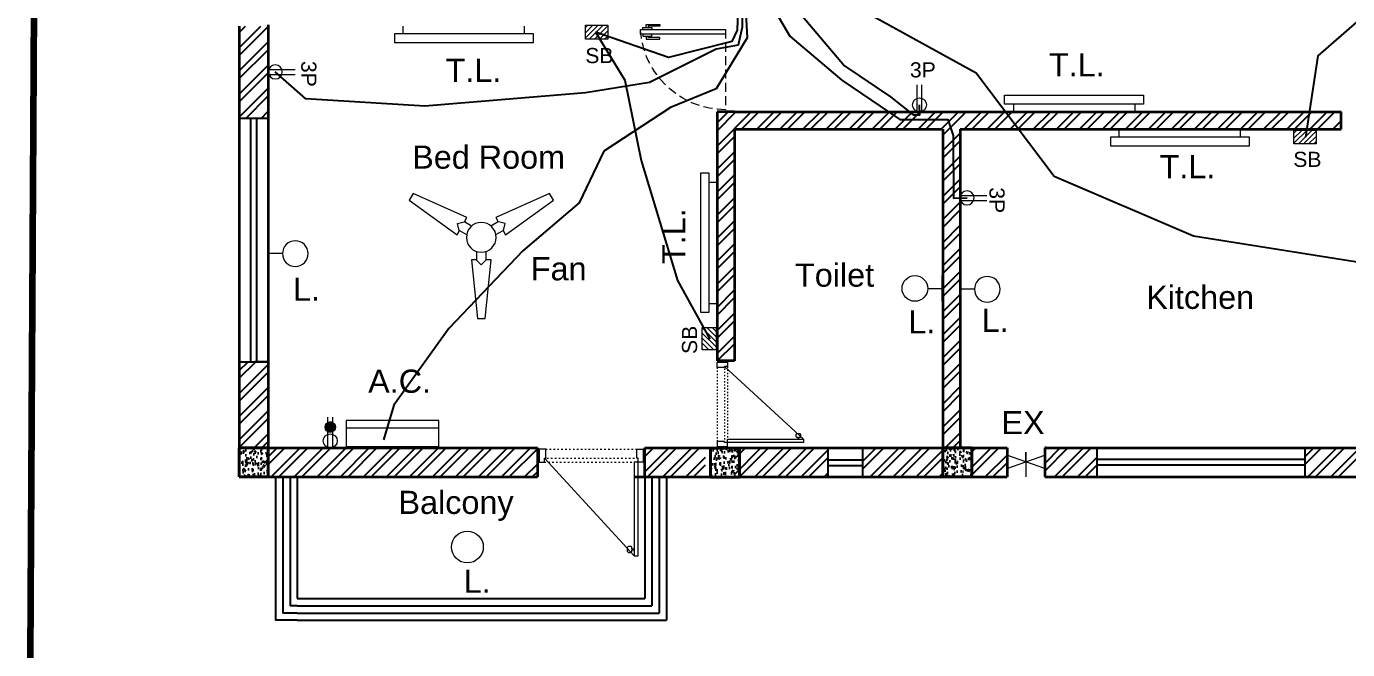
# Model space of a CAD drawing. Header units: inches. Extents: x 4161 to 8381, y 472 to 1500.
# Drawn here: x 6787.7 to 7244, y 886.5 to 1101.6 of the extents above; entities that cross this region are included whole.
import ezdxf

# ---------------------------------------------------------------- set-up
doc = ezdxf.new("R2010")
doc.units = ezdxf.units.IN
doc.header["$MEASUREMENT"] = 0
doc.linetypes.add('ACAD_ISO03W100', pattern=[30, 12, -18])
doc.linetypes.add('HIDDEN', pattern=[0.375, 0.25, -0.125])
doc.layers.get('0').update_dxf_attribs({"lineweight": 35})
for name, color, linetype, lineweight in [('0.Columns', 1, 'Continuous', 35), ('1.Wall', 7, 'Continuous', 35), ('Box', 7, 'Continuous', 15), ('Doors & Furni', 20, 'Continuous', 5), ('E_Elements', 7, 'Continuous', 15), ('E_FITTINGS', 7, 'Continuous', 15), ('Hatch', 7, 'Continuous', 15)]:
    doc.layers.add(name, color=color, linetype=linetype, lineweight=lineweight)
for name, color, linetype in [('3.Windows', 130, 'Continuous'), ('4.Hatch', 14, 'Continuous'), ('5.Texts', 50, 'Continuous'), ('8.Balcony', 90, 'Continuous'), ('9.Vent', 130, 'Continuous'), ('Electrical Components', 170, 'Continuous'), ('rod', 252, 'Continuous'), ('Wires', 90, 'Continuous'), ('wood', 20, 'Continuous')]:
    doc.layers.add(name, color=color, linetype=linetype)
doc.styles.get("Standard").update_dxf_attribs({"font": 'arial.ttf'})

# ---------------------------------------------------------------- blocks, each defined once
blk = doc.blocks.new('window6')
at = {"layer": '3.Windows', "color": 141, "true_color": 0xadddf7}
for p, q in [((4180.67, 1736.78), (4108.67, 1736.78)), ((4180.67, 1734.78), (4108.67, 1734.78))]:
    blk.add_line(p, q, dxfattribs=at)
at = {"layer": '3.Windows'}
blk.add_lwpolyline([(4180.67, 1740.78), (4108.67, 1740.78), (4108.67, 1730.78), (4180.67, 1730.78)], close=True, dxfattribs=at)
blk = doc.blocks.new('Vent')
at = {"layer": '9.Vent'}
for p, q in [((-12, -3.9), (-12, 6.1)), ((-12, 3.82), (-12, 6.1)), ((0, -3.9), (0, 6.1))]:
    blk.add_line(p, q, dxfattribs=at)
at = {"layer": '9.Vent', "color": 5}
for p, q in [((-12, 2), (0, 2)), ((-12, 0), (0, 0))]:
    blk.add_line(p, q, dxfattribs=at)
blk = doc.blocks.new('Dd2')
at = {"layer": 'rod', "lineweight": 13}
blk.add_lwpolyline([(-36.5, 41), (-2, 3.5)], dxfattribs=at)
blk.add_lwpolyline([(-36.5, 38.75), (-35.5, 38.75), (-35.5, 39.25, -0.414214), (-35, 39.75), (-34.5, 39.75, -0.414214), (-34, 39.25), (-34, 37.75, -0.414214), (-34.5, 37.25), (-35, 37.25, -0.414214), (-35.5, 37.75), (-35.5, 38.25), (-36.5, 38.25)], format="xyb", dxfattribs=at)
at = {"layer": 'rod', "linetype": 'ACAD_ISO03W100', "lineweight": 13, "ltscale": 0.05}
for points in [[(-3, 3.5), (-37.5, 3.5)], [(-2, 5), (-36.5, 5)], [(-2.5, 0), (-37.5, 0)]]:
    blk.add_lwpolyline(points, dxfattribs=at)
at = {"layer": 'wood', "lineweight": 13}
for points in [[(-36.5, 41), (-38, 41), (-38, 5), (-36.5, 5)], [(-40, 0), (-40, 5), (-38, 5), (-38, 3.5), (-37.5, 3.5), (-37.5, 0)], [(0, 0), (0, 5), (-2, 5), (-2, 3.5), (-2.5, 3.5), (-2.5, 0)]]:
    blk.add_lwpolyline(points, close=True, dxfattribs=at)
blk = doc.blocks.new('window7 virtical')
at = {"layer": '3.Windows', "color": 141, "true_color": 0xadddf7}
for p, q in [((4405.51, 1605.94), (4405.51, 1689.94)), ((4407.51, 1605.94), (4407.51, 1689.94))]:
    blk.add_line(p, q, dxfattribs=at)
at = {"layer": '3.Windows'}
for p, q in [((4401.51, 1605.94), (4411.51, 1605.94)), ((4411.51, 1605.94), (4406.83, 1605.94)), ((4406.83, 1605.94), (4406.83, 1605.94))]:
    blk.add_line(p, q, dxfattribs=at)
blk.add_lwpolyline([(4411.51, 1605.94), (4411.51, 1689.94), (4401.51, 1689.94), (4401.51, 1605.94)], close=True, dxfattribs=at)
blk = doc.blocks.new('Door')
at = {"layer": 'Doors & Furni', "color": 20}
for p, q in [((4002.74, 982.3), (4001.9, 982.3)), ((4001.9, 982.3), (4001.9, 978.61)), ((4004.74, 983.4), (4002.74, 983.4)), ((4002.74, 983.4), (4002.74, 947.4)), ((4004.74, 947.4), (4004.74, 983.4)), ((4004.74, 982.3), (4005.57, 982.3)), ((4005.57, 982.3), (4005.57, 978.61)), ((4001.9, 980.9), (4000.59, 980.9)), ((4000.59, 980.9), (4000.59, 975.13)), ((4001.34, 975.13), (4001.34, 980.06)), ((4001.34, 980.06), (4001.9, 980.06)), ((4001.9, 978.61), (4002.74, 978.61)), ((4005.57, 978.61), (4004.74, 978.61)), ((4005.57, 980.9), (4006.88, 980.9)), ((4006.13, 980.06), (4005.57, 980.06)), ((4006.13, 975.13), (4006.13, 980.06)), ((4006.88, 980.9), (4006.88, 975.13)), ((4000.59, 975.13), (4001.34, 975.13)), ((4006.88, 975.13), (4006.13, 975.13)), ((4002.74, 947.4), (4004.74, 947.4))]:
    blk.add_line(p, q, dxfattribs=at)
at = {"layer": 'Doors & Furni', "color": 1, "linetype": 'HIDDEN', "ltscale": 15}
blk.add_line((4002.74, 947.4), (4036.59, 947.4), dxfattribs=at)
blk.add_arc((4000.59, 947.4), 36, 0, 86.583, dxfattribs=at)
blk = doc.blocks.new('AC')
at = {"layer": 'E_Elements'}
for p, q in [((5826.63, 1009.16), (5858.63, 1009.16)), ((5826.63, 1000.16), (5826.63, 1009.16)), ((5828.29, 1009.63), (5856.95, 1009.63)), ((5828.29, 1009.63), (5828.29, 1009.16)), ((5856.95, 1009.63), (5856.95, 1009.16)), ((5858.63, 1009.16), (5858.63, 1009.16)), ((5858.63, 1009.16), (5858.63, 1000.16)), ((5826.63, 1002.72), (5858.63, 1002.72)), ((5858.63, 1000.16), (5826.63, 1000.16))]:
    blk.add_line(p, q, dxfattribs=at)
blk = doc.blocks.new('FAN')
at = {"layer": 'E_Elements'}
for p, q in [((-23.57, 15.12), (-24.88, 12.85)), ((-4.97, 6.83), (-23.57, 15.12)), ((23.57, 15.12), (4.97, 6.83)), ((24.88, 12.85), (23.57, 15.12)), ((-24.88, 12.85), (-8.39, 0.89)), ((8.39, 0.89), (24.88, 12.85)), ((-8.26, 4.77), (-5.89, 5.4)), ((-7.62, 2.4), (-8.26, 4.77)), ((-5.82, 5.34), (-4.97, 6.83)), ((-3.34, 3.91), (-5.82, 5.34)), ((5.82, 5.34), (3.34, 3.91)), ((4.97, 6.83), (5.82, 5.34)), ((8.26, 4.77), (5.89, 5.4)), ((7.62, 2.4), (8.26, 4.77)), ((-8.39, 0.89), (-7.54, 2.37)), ((-7.54, 2.37), (-5.06, 0.94)), ((5.06, 0.94), (7.54, 2.37)), ((7.54, 2.37), (8.39, 0.89)), ((-3.43, -7.71), (-1.31, -27.97)), ((-1.71, -7.71), (-3.43, -7.71)), ((-1.73, -7.8), (0, -9.53)), ((-1.71, -4.85), (-1.71, -7.71)), ((0, -9.53), (1.73, -7.8)), ((1.31, -27.97), (3.43, -7.71)), ((1.71, -7.71), (1.71, -4.85)), ((3.43, -7.71), (1.71, -7.71)), ((-1.31, -27.97), (1.31, -27.97))]:
    blk.add_line(p, q, dxfattribs=at)
for start, end in [(360, 180), (180, 0)]:
    blk.add_arc((0, 0), 5.14, start, end, dxfattribs=at)
blk = doc.blocks.new('O')
at = {"layer": 'E_Elements', "ltscale": 4}
for p, q in [((9523.61, 2111.57), (9520.91, 2111.57)), ((9523.61, 2069.68), (9520.91, 2069.68))]:
    blk.add_line(p, q, dxfattribs=at)
at = {"layer": 'E_Elements', "ltscale": 0.01}
blk.add_lwpolyline([(9526.61, 2066.63), (9526.61, 2114.63), (9523.61, 2114.63), (9523.61, 2066.63)], close=True, dxfattribs=at)
blk = doc.blocks.new('A$C482B25E6')
at = {"layer": 'E_FITTINGS'}
for p, q in [((0, 0), (0, 7.1)), ((3.9, 3.55), (0, 3.55))]:
    blk.add_line(p, q, dxfattribs=at)
blk.add_circle((7.45, 3.55), 3.55, dxfattribs=at)
blk = doc.blocks.new('2')
at = {"layer": 'Hatch', "ltscale": 0.01}
h = blk.add_hatch(dxfattribs=at)
h.set_pattern_fill('ANSI31', color=256, scale=10, style=0)
h.paths.add_polyline_path([(7846.79, 2035.92), (7841.97, 2035.92), (7841.97, 2028.24), (7846.79, 2028.24)])
at = {"layer": 'E_Elements'}
blk.add_lwpolyline([(7841.97, 2028.24), (7846.79, 2028.24), (7846.79, 2035.92), (7841.97, 2035.92)], close=True, dxfattribs=at)
blk = doc.blocks.new('Column2.0')
at = {"layer": '0.Columns', "true_color": 0x991b1e}
h = blk.add_hatch(dxfattribs=at)
h.set_pattern_fill('AR-CONC', color=244, scale=0.54)
h.set_pattern_definition([(50, (868.9964, 332.3348), (3.873205, -0.3388615), [0.405, -4.455]), (355, (868.9964, 332.335), (-0.7492572, 4.0618375), [0.324, -3.564]), (100.45144, (869.319, 332.3066), (3.1239478, 3.722976), [0.344197, -3.7861674]), (46.1842, (868.9964, 333.415), (5.763103, -0.893804), [0.6075, -6.6825]), (96.63564, (869.4767, 333.3403), (5.0471745, 5.2602404), [0.516296, -5.679254]), (351.18416, (868.9964, 333.415), (5.0471745, 5.26024), [0.486, -5.346]), (21, (869.5364, 333.1448), (3.223298, -2.174142), [0.405, -4.455]), (326, (869.5364, 333.145), (1.3139028, 3.9158102), [0.324, -3.564]), (71.45144, (869.805, 332.9636), (4.537201, 1.7416682), [0.344197, -3.7861674]), (37.5, (868.9964, 332.3348), (0.0656632, 1.7976268), [0, -3.5208, 0, -3.618, 0, -3.5775]), (7.5, (868.9964, 332.3348), (1.4205755, 2.1298232), [0, -2.0628, 0, -3.4398, 0, -1.3635]), (327.5, (867.7922, 332.3348), (2.88264116, -0.1217963), [0, -1.35, 0, -4.212, 0, -5.589]), (317.5, (867.2522, 332.3348), (3.1492053, 0.5405669), [0, -1.755, 0, -2.7972, 0, -3.969])])
h.paths.add_polyline_path([(4674.88, 1327.63), (4674.88, 1337.63), (4664.88, 1337.63), (4664.88, 1327.63)])
at = {"layer": '0.Columns', "linetype": 'ACAD_ISO03W100', "lineweight": 40}
for p, q in [((4674.88, 1337.63), (4664.88, 1337.63)), ((4664.88, 1337.63), (4664.88, 1327.63)), ((4674.88, 1327.63), (4674.88, 1337.63)), ((4664.88, 1327.63), (4674.88, 1327.63))]:
    blk.add_line(p, q, dxfattribs=at)
blk = doc.blocks.new('1111111111111111')
at = {"layer": 'E_FITTINGS', "ltscale": 3}
for p, q in [((8001.12, 2853.82), (8010.23, 2853.82)), ((8001.12, 2852.1), (8010.23, 2852.1))]:
    blk.add_line(p, q, dxfattribs=at)
blk.add_circle((8003.38, 2852.96), 2.42, dxfattribs=at)
blk = doc.blocks.new('11111111111111111111')
at = {"layer": 'E_FITTINGS'}
for p, q in [((8006.6, 2842.25), (8007.21, 2842.86)), ((8006.65, 2842.19), (8007.44, 2842.98)), ((8006.76, 2842.19), (8007.61, 2843.04)), ((8006.87, 2842.19), (8007.76, 2843.08)), ((8006.98, 2842.19), (8007.9, 2843.1)), ((8007.09, 2842.19), (8008.02, 2843.11)), ((8007.2, 2842.19), (8008.13, 2843.12)), ((8007.31, 2842.19), (8008.24, 2843.12)), ((8007.42, 2842.19), (8008.34, 2843.11)), ((8007.53, 2842.19), (8008.44, 2843.09)), ((8007.64, 2842.19), (8008.53, 2843.07)), ((8007.75, 2842.19), (8008.62, 2843.05)), ((8007.86, 2842.19), (8008.7, 2843.03)), ((8007.97, 2842.19), (8008.79, 2843)), ((8008.08, 2842.19), (8008.86, 2842.97)), ((8008.19, 2842.19), (8008.94, 2842.93)), ((8008.3, 2842.19), (8009.01, 2842.89)), ((8008.42, 2842.19), (8009.08, 2842.85)), ((8008.53, 2842.19), (8009.15, 2842.81)), ((8008.64, 2842.19), (8009.21, 2842.76)), ((8008.75, 2842.19), (8009.27, 2842.71)), ((8006.34, 2841.22), (8007.31, 2842.19)), ((8006.34, 2841.33), (8007.2, 2842.19)), ((8006.35, 2841.12), (8007.42, 2842.19)), ((8006.35, 2841.44), (8007.09, 2842.19)), ((8006.36, 2841.56), (8006.98, 2842.19)), ((8006.37, 2841.02), (8007.53, 2842.19)), ((8006.38, 2840.93), (8007.64, 2842.19)), ((8006.38, 2841.7), (8006.87, 2842.19)), ((8006.41, 2840.84), (8007.75, 2842.19)), ((8006.42, 2841.85), (8006.76, 2842.19)), ((8006.43, 2840.76), (8007.86, 2842.19)), ((8006.46, 2840.67), (8007.97, 2842.19)), ((8006.48, 2842.02), (8006.65, 2842.19)), ((8006.49, 2840.6), (8008.08, 2842.19)), ((8006.53, 2840.52), (8008.19, 2842.19)), ((8006.57, 2840.45), (8006.58, 2840.46)), ((8006.58, 2840.46), (8008.3, 2842.19)), ((8006.61, 2840.38), (8006.69, 2840.46)), ((8006.65, 2840.31), (8006.8, 2840.46)), ((8006.69, 2840.46), (8008.42, 2842.19)), ((8006.7, 2840.25), (8006.91, 2840.46)), ((8006.75, 2840.19), (8007.02, 2840.46)), ((8006.8, 2840.46), (8008.53, 2842.19)), ((8006.8, 2840.13), (8007.13, 2840.46)), ((8006.85, 2840.07), (8007.24, 2840.46)), ((8006.91, 2840.46), (8008.64, 2842.19)), ((8006.91, 2840.01), (8007.35, 2840.46)), ((8006.96, 2839.96), (8007.46, 2840.46)), ((8007.02, 2840.46), (8008.75, 2842.19)), ((8007.02, 2839.91), (8007.57, 2840.46)), ((8007.09, 2839.86), (8007.68, 2840.46)), ((8007.13, 2840.46), (8008.86, 2842.19)), ((8007.15, 2839.82), (8007.79, 2840.46)), ((8007.22, 2839.78), (8007.9, 2840.46)), ((8007.24, 2840.46), (8008.97, 2842.19)), ((8007.29, 2839.74), (8008.01, 2840.46)), ((8007.35, 2840.46), (8009.08, 2842.19)), ((8007.37, 2839.7), (8008.12, 2840.46)), ((8007.44, 2839.67), (8008.23, 2840.46)), ((8007.46, 2840.46), (8009.19, 2842.19)), ((8007.52, 2839.63), (8008.34, 2840.46)), ((8007.57, 2840.46), (8009.3, 2842.19)), ((8007.6, 2839.61), (8008.46, 2840.46)), ((8007.68, 2840.46), (8009.41, 2842.19)), ((8007.69, 2839.58), (8008.57, 2840.46)), ((8007.78, 2839.56), (8008.68, 2840.46)), ((8007.79, 2840.46), (8009.52, 2842.19)), ((8007.87, 2839.54), (8008.79, 2840.46)), ((8007.9, 2840.46), (8009.63, 2842.19)), ((8007.97, 2839.53), (8008.9, 2840.46)), ((8008.01, 2840.46), (8009.72, 2842.17)), ((8008.08, 2839.53), (8009.01, 2840.46)), ((8008.12, 2840.46), (8009.76, 2842.09)), ((8008.19, 2839.53), (8009.12, 2840.46)), ((8008.23, 2840.46), (8009.79, 2842.02)), ((8008.3, 2839.53), (8009.23, 2840.46)), ((8008.34, 2840.46), (8009.83, 2841.94)), ((8008.43, 2839.55), (8009.34, 2840.46)), ((8008.46, 2840.46), (8009.85, 2841.86)), ((8008.57, 2840.46), (8009.88, 2841.77)), ((8008.57, 2839.58), (8009.45, 2840.46)), ((8008.68, 2840.46), (8009.9, 2841.68)), ((8008.73, 2839.62), (8009.56, 2840.46)), ((8008.79, 2840.46), (8009.92, 2841.59)), ((8008.86, 2842.19), (8009.33, 2842.66)), ((8008.9, 2840.46), (8009.93, 2841.49)), ((8008.91, 2839.7), (8009.67, 2840.46)), ((8008.97, 2842.19), (8009.39, 2842.61)), ((8009.01, 2840.46), (8009.93, 2841.38)), ((8009.08, 2842.19), (8009.45, 2842.55)), ((8009.12, 2840.46), (8009.93, 2841.27)), ((8009.18, 2839.86), (8009.6, 2840.28)), ((8009.19, 2842.19), (8009.5, 2842.5)), ((8009.23, 2840.46), (8009.93, 2841.16)), ((8009.3, 2842.19), (8009.55, 2842.43)), ((8009.34, 2840.46), (8009.91, 2841.03)), ((8009.41, 2842.19), (8009.6, 2842.37)), ((8009.45, 2840.46), (8009.88, 2840.89)), ((8009.52, 2842.19), (8009.64, 2842.31)), ((8009.56, 2840.46), (8009.84, 2840.73)), ((8009.63, 2842.19), (8009.68, 2842.24)), ((8009.67, 2840.46), (8009.76, 2840.55))]:
    blk.add_line(p, q, dxfattribs=at)
at = {"layer": 'E_FITTINGS', "ltscale": 0.01}
for p, q in [((8001.12, 2842.19), (8011.51, 2842.19)), ((8001.12, 2840.46), (8011.51, 2840.46))]:
    blk.add_line(p, q, dxfattribs=at)
blk.add_circle((8003.38, 2841.32), 2.42, dxfattribs=at)
at = {"layer": 'E_FITTINGS'}
blk.add_circle((8008.14, 2841.32), 1.8, dxfattribs=at)
blk = doc.blocks.new('Title Box 2.0')
at = {"lineweight": 100, "ltscale": 0.5}
blk.add_lwpolyline([(4996.97, 684.44), (5689.78, 684.44), (5694.53, 1520.13), (5001.72, 1520.13), (4996.97, 684.44)], dxfattribs=at)

msp = doc.modelspace()

# ---------------------------------------------------------------- linework, layer by layer
at = {"layer": '1.Wall'}
for p, q in [((6861.226, 1101.652), (6861.226, 946.102)), ((6871.226, 1102.102), (6871.226, 956.102)), ((7026.226, 1072.102), (7026.226, 986.102)), ((7032.226, 1072.102), (7026.226, 1072.102)), ((7032.226, 1072.102), (7110.226, 1072.102)), ((7110.226, 1072.102), (7241.774, 1072.102)), ((7241.774, 1066.102), (7241.774, 1072.102)), ((7032.226, 1066.102), (7104.226, 1066.102)), ((7032.226, 1066.102), (7032.226, 986.102)), ((7104.226, 1066.102), (7104.226, 956.102)), ((7110.226, 1066.102), (7110.226, 956.102)), ((7110.226, 1066.102), (7241.774, 1066.102)), ((7032.226, 986.102), (7026.226, 986.102)), ((6871.226, 956.102), (6964.171, 956.102)), ((6964.171, 956.102), (6964.171, 946.102)), ((7001.23, 956.102), (7026.226, 956.102)), ((7001.23, 946.092), (7001.23, 956.102)), ((7026.226, 956.102), (7032.226, 956.102)), ((7032.226, 956.102), (7104.226, 956.102)), ((7110.226, 956.102), (7126.379, 956.102)), ((7126.379, 956.102), (7126.379, 946.102)), ((7139.41, 956.102), (7139.41, 946.102)), ((7139.879, 956.102), (7139.41, 956.102)), ((7139.879, 956.102), (7277.774, 956.102)), ((6861.226, 946.102), (6964.171, 946.102)), ((6997.59, 946.102), (7126.379, 946.102)), ((7139.41, 946.102), (7139.879, 946.102)), ((7139.879, 946.102), (7287.774, 946.102))]:
    msp.add_line(p, q, dxfattribs=at)
at = {"layer": '4.Hatch', "color": 244, "linetype": 'Continuous', "true_color": 0x991b1e}
for p, q in [((6861.226, 1094.174), (6868.705, 1101.652)), ((6861.226, 1099.477), (6863.401, 1101.652)), ((6861.226, 1091.522), (6871.226, 1101.522)), ((6861.226, 1086.219), (6871.226, 1096.219)), ((6861.226, 1083.567), (6871.226, 1093.567)), ((6861.226, 1078.264), (6871.226, 1088.264)), ((6861.226, 1075.612), (6871.226, 1085.612)), ((6861.226, 1070.309), (6871.226, 1080.309)), ((6863.415, 1069.846), (6871.226, 1077.657)), ((6868.718, 1069.846), (6871.226, 1072.354)), ((7026.226, 1068.255), (7030.074, 1072.102)), ((7026.226, 1060.3), (7038.029, 1072.102)), ((7026.226, 1065.603), (7032.725, 1072.102)), ((7034.68, 1066.102), (7040.68, 1072.102)), ((7039.984, 1066.102), (7045.984, 1072.102)), ((7042.635, 1066.102), (7048.635, 1072.102)), ((7047.938, 1066.102), (7053.938, 1072.102)), ((7050.59, 1066.102), (7056.59, 1072.102)), ((7055.893, 1066.102), (7061.893, 1072.102)), ((7058.545, 1066.102), (7064.545, 1072.102)), ((7063.848, 1066.102), (7069.848, 1072.102)), ((7066.5, 1066.102), (7072.5, 1072.102)), ((7071.803, 1066.102), (7077.803, 1072.102)), ((7074.455, 1066.102), (7080.455, 1072.102)), ((7079.758, 1066.102), (7085.758, 1072.102)), ((7082.41, 1066.102), (7088.41, 1072.102)), ((7087.713, 1066.102), (7093.713, 1072.102)), ((7090.365, 1066.102), (7096.365, 1072.102)), ((7095.668, 1066.102), (7101.668, 1072.102)), ((7098.32, 1066.102), (7104.32, 1072.102)), ((7103.623, 1066.102), (7109.623, 1072.102)), ((7104.226, 1064.054), (7112.275, 1072.102)), ((7111.578, 1066.102), (7117.578, 1072.102)), ((7114.23, 1066.102), (7120.23, 1072.102)), ((7119.533, 1066.102), (7125.533, 1072.102)), ((7122.185, 1066.102), (7128.185, 1072.102)), ((7127.488, 1066.102), (7133.488, 1072.102)), ((7130.14, 1066.102), (7136.14, 1072.102)), ((7135.443, 1066.102), (7141.443, 1072.102)), ((7138.095, 1066.102), (7144.095, 1072.102)), ((7143.398, 1066.102), (7149.398, 1072.102)), ((7146.05, 1066.102), (7152.05, 1072.102)), ((7151.353, 1066.102), (7157.353, 1072.102)), ((7154.005, 1066.102), (7160.005, 1072.102)), ((7159.308, 1066.102), (7165.308, 1072.102)), ((7161.959, 1066.102), (7167.959, 1072.102)), ((7167.263, 1066.102), (7173.263, 1072.102)), ((7169.914, 1066.102), (7175.914, 1072.102)), ((7175.218, 1066.102), (7181.218, 1072.102)), ((7177.869, 1066.102), (7183.869, 1072.102)), ((7183.173, 1066.102), (7189.173, 1072.102)), ((7185.824, 1066.102), (7191.824, 1072.102)), ((7191.128, 1066.102), (7197.128, 1072.102)), ((7193.779, 1066.102), (7199.779, 1072.102)), ((7199.083, 1066.102), (7205.083, 1072.102)), ((7201.734, 1066.102), (7207.734, 1072.102)), ((7207.038, 1066.102), (7213.038, 1072.102)), ((7209.689, 1066.102), (7215.689, 1072.102)), ((7214.992, 1066.102), (7220.992, 1072.102)), ((7217.644, 1066.102), (7223.644, 1072.102)), ((7222.947, 1066.102), (7228.947, 1072.102)), ((7225.599, 1066.102), (7231.599, 1072.102)), ((7230.902, 1066.102), (7236.902, 1072.102)), ((7233.554, 1066.102), (7239.554, 1072.102)), ((7238.857, 1066.102), (7241.774, 1069.019)), ((7026.226, 1057.648), (7032.226, 1063.648)), ((7104.226, 1058.75), (7110.226, 1064.75)), ((7241.509, 1066.102), (7241.774, 1066.367)), ((7104.226, 1056.099), (7110.226, 1062.099)), ((7026.226, 1052.345), (7032.226, 1058.345)), ((7026.226, 1049.693), (7032.226, 1055.693)), ((7104.226, 1050.796), (7110.226, 1056.796)), ((7104.226, 1048.144), (7110.226, 1054.144)), ((7026.226, 1044.39), (7032.226, 1050.39)), ((7026.226, 1041.738), (7032.226, 1047.738)), ((7104.226, 1042.841), (7110.226, 1048.841)), ((7104.226, 1040.189), (7110.226, 1046.189)), ((7026.226, 1036.435), (7032.226, 1042.435)), ((7104.226, 1034.886), (7110.226, 1040.886)), ((7026.226, 1033.783), (7032.226, 1039.783)), ((7104.226, 1032.234), (7110.226, 1038.234)), ((7026.226, 1028.48), (7032.226, 1034.48)), ((7026.226, 1025.829), (7032.226, 1031.829)), ((7104.226, 1026.931), (7110.226, 1032.931)), ((7104.226, 1024.279), (7110.226, 1030.279)), ((7026.226, 1020.525), (7032.226, 1026.525)), ((7026.226, 1017.874), (7032.226, 1023.874)), ((7104.226, 1018.976), (7110.226, 1024.976)), ((7104.226, 1016.324), (7110.226, 1022.324)), ((7026.226, 1012.57), (7032.226, 1018.57)), ((7026.226, 1009.919), (7032.226, 1015.919)), ((7104.226, 1011.021), (7110.226, 1017.021)), ((7104.226, 1008.369), (7110.226, 1014.369)), ((7026.226, 1004.615), (7032.226, 1010.615)), ((7104.226, 1003.066), (7110.226, 1009.066)), ((7026.226, 1001.964), (7032.226, 1007.964)), ((7104.226, 1000.414), (7110.226, 1006.414)), ((7026.226, 996.66), (7032.226, 1002.66)), ((7026.226, 994.009), (7032.226, 1000.009)), ((7104.226, 995.111), (7110.226, 1001.111)), ((7104.226, 992.459), (7110.226, 998.459)), ((7026.226, 988.705), (7032.226, 994.705)), ((7026.275, 986.102), (7032.226, 992.054)), ((7104.226, 987.156), (7110.226, 993.156)), ((7104.226, 984.504), (7110.226, 990.504)), ((6861.226, 982.804), (6864.268, 985.846)), ((6861.226, 980.153), (6866.919, 985.846)), ((7031.578, 986.102), (7032.226, 986.75)), ((6861.226, 974.849), (6871.226, 984.849)), ((6861.226, 972.198), (6871.226, 982.198)), ((7104.226, 979.201), (7110.226, 985.201)), ((7104.226, 976.549), (7110.226, 982.549)), ((6861.226, 966.895), (6871.226, 976.895)), ((7104.226, 971.246), (7110.226, 977.246)), ((6861.226, 964.243), (6871.226, 974.243)), ((7104.226, 968.594), (7110.226, 974.594)), ((6861.226, 958.94), (6871.226, 968.94)), ((7104.226, 963.291), (7110.226, 969.291)), ((6861.226, 956.288), (6871.226, 966.288)), ((7104.226, 960.639), (7110.226, 966.639)), ((6866.344, 956.102), (6871.226, 960.985)), ((6868.996, 956.102), (6871.226, 958.333)), ((7104.992, 956.102), (7110.226, 961.336)), ((7107.644, 956.102), (7110.226, 958.684)), ((6871.226, 953.03), (6874.299, 956.102)), ((6871.226, 950.378), (6876.951, 956.102)), ((6872.254, 946.102), (6882.254, 956.102)), ((6874.905, 946.102), (6884.905, 956.102)), ((6880.209, 946.102), (6890.209, 956.102)), ((6882.86, 946.102), (6892.86, 956.102)), ((6888.164, 946.102), (6898.164, 956.102)), ((6890.815, 946.102), (6900.815, 956.102)), ((6896.119, 946.102), (6906.119, 956.102)), ((6898.77, 946.102), (6908.77, 956.102)), ((6904.074, 946.102), (6914.074, 956.102)), ((6906.725, 946.102), (6916.725, 956.102)), ((6912.029, 946.102), (6922.029, 956.102)), ((6914.68, 946.102), (6924.68, 956.102)), ((6919.984, 946.102), (6929.984, 956.102)), ((6922.635, 946.102), (6932.635, 956.102)), ((6927.938, 946.102), (6937.938, 956.102)), ((6930.59, 946.102), (6940.59, 956.102)), ((6935.893, 946.102), (6945.893, 956.102)), ((6938.545, 946.102), (6948.545, 956.102)), ((6943.848, 946.102), (6953.848, 956.102)), ((6946.5, 946.102), (6956.5, 956.102)), ((6951.803, 946.102), (6961.803, 956.102)), ((6954.455, 946.102), (6964.171, 955.818)), ((7001.23, 955.755), (7001.578, 956.102)), ((7001.23, 947.8), (7009.533, 956.102)), ((7001.23, 953.103), (7004.23, 956.102)), ((7002.185, 946.102), (7012.185, 956.102)), ((7007.488, 946.102), (7017.488, 956.102)), ((7010.14, 946.102), (7020.14, 956.102)), ((7032.226, 954.931), (7033.398, 956.102)), ((7032.226, 946.976), (7041.353, 956.102)), ((7032.226, 952.279), (7036.05, 956.102)), ((7034.005, 946.102), (7044.005, 956.102)), ((7039.308, 946.102), (7049.308, 956.102)), ((7041.959, 946.102), (7051.959, 956.102)), ((7047.263, 946.102), (7057.263, 956.102)), ((7049.914, 946.102), (7059.914, 956.102)), ((7055.218, 946.102), (7064.537, 955.422)), ((7076.537, 951.512), (7081.128, 956.102)), ((7076.537, 948.86), (7083.779, 956.102)), ((7079.083, 946.102), (7089.083, 956.102)), ((7081.734, 946.102), (7091.734, 956.102)), ((7087.038, 946.102), (7097.038, 956.102)), ((7089.689, 946.102), (7099.689, 956.102)), ((7094.992, 946.102), (7104.226, 955.336)), ((7114.226, 949.426), (7120.902, 956.102)), ((7114.226, 954.729), (7115.599, 956.102)), ((7114.226, 946.775), (7123.554, 956.102)), ((7139.41, 950.745), (7144.767, 956.102)), ((7139.41, 948.094), (7147.419, 956.102)), ((7142.722, 946.102), (7152.722, 956.102)), ((7145.374, 946.102), (7155.374, 956.102)), ((7229.328, 953.159), (7232.272, 956.102)), ((7229.328, 950.507), (7234.923, 956.102)), ((7230.227, 946.102), (7240.227, 956.102)), ((7232.878, 946.102), (7242.878, 956.102)), ((7238.182, 946.102), (7248.182, 956.102)), ((7240.833, 946.102), (7250.833, 956.102)), ((6959.758, 946.102), (6964.171, 950.515)), ((7015.443, 946.102), (7022.226, 952.886)), ((7018.095, 946.102), (7022.226, 950.234)), ((7057.869, 946.102), (7064.537, 952.77)), ((7097.644, 946.102), (7104.226, 952.684)), ((7118.857, 946.102), (7126.379, 953.625)), ((7121.509, 946.102), (7126.379, 950.973)), ((7150.677, 946.102), (7157.328, 952.753)), ((7153.329, 946.102), (7157.328, 950.102)), ((6962.41, 946.102), (6964.171, 947.863)), ((7063.173, 946.102), (7064.537, 947.467)), ((7102.947, 946.102), (7104.226, 947.381))]:
    msp.add_line(p, q, dxfattribs=at)
at = {"layer": '8.Balcony', "ltscale": 15}
for p, q in [((6873.73, 946.092), (6873.73, 904.092)), ((6881.23, 946.092), (6881.23, 904.092)), ((7001.23, 946.092), (7001.23, 904.092)), ((7008.73, 946.092), (7008.73, 904.092)), ((6881.23, 904.092), (7001.23, 904.092)), ((6881.23, 896.592), (7001.23, 896.592))]:
    msp.add_line(p, q, dxfattribs=at)
at = {"layer": '8.Balcony', "color": 116, "ltscale": 15, "true_color": 0x136734}
for p, q in [((6876.23, 946.092), (6876.23, 904.092)), ((6878.73, 946.092), (6878.73, 904.092)), ((7003.73, 946.092), (7003.73, 904.092)), ((7006.23, 946.092), (7006.23, 904.092)), ((6881.23, 901.592), (7001.23, 901.592)), ((6881.23, 899.092), (7001.23, 899.092))]:
    msp.add_line(p, q, dxfattribs=at)
at = {"layer": '8.Balcony'}
for p, q in [((6873.73, 904.092), (6873.73, 896.592)), ((7008.73, 904.092), (7008.73, 896.592)), ((6881.23, 896.592), (6873.73, 896.592)), ((7001.23, 896.592), (7008.73, 896.592))]:
    msp.add_line(p, q, dxfattribs=at)
at = {"layer": '8.Balcony', "color": 116, "true_color": 0x136734}
for p, q in [((6876.23, 904.092), (6876.23, 899.092)), ((6878.73, 904.092), (6878.73, 901.592)), ((7003.73, 904.092), (7003.73, 901.592)), ((7006.23, 904.092), (7006.23, 899.092)), ((6881.23, 899.092), (6876.23, 899.092)), ((6881.23, 901.592), (6878.73, 901.592)), ((7001.23, 901.592), (7003.73, 901.592)), ((7001.23, 899.092), (7006.23, 899.092))]:
    msp.add_line(p, q, dxfattribs=at)
at = {"layer": 'E_Elements', "color": 7}
msp.add_circle((6939.996, 921.882), 5.5, dxfattribs=at)
at = {"layer": 'E_FITTINGS', "ltscale": 4}
msp.add_lwpolyline([(7126.349, 948.998), (7139.41, 953.604), (7139.41, 948.998), (7126.349, 953.604), (7126.349, 948.998), (7132.879, 951.301), (7132.879, 954.61), (7132.879, 954.61), (7132.879, 946.102)], dxfattribs=at)
at = {"layer": 'Wires'}
for points in [[(7317.342, 1147.216), (7294.971, 1129.476), (7262.434, 1116.682), (7233.705, 1091.438), (7229.473, 1063.382)], [(7034.099, 1126.992), (7033.491, 1110.22), (7033.129, 1100.246), (7031.368, 1096.357), (7009.497, 1090.89), (6984.267, 1099.568)], [(6984.267, 1099.568), (6994.348, 1083.016), (6999.962, 1055.362), (7012.534, 1013.93), (7023.746, 993.639)]]:
    msp.add_lwpolyline(points, dxfattribs=at)
at = {"layer": 'Wires', "color": 152, "true_color": 0x2776bb}
for points in [[(7034.973, 1127.051), (7036.646, 1097.613), (7025.915, 1080.001), (7010.158, 1073.606), (6987.068, 1058.578), (6978.601, 1040.676), (6959.132, 1024.08), (6933.632, 997.32), (6914.588, 970.82), (6910.975, 958.873)], [(7034.203, 1127.459), (7051.326, 1098.179), (7069.315, 1083.016), (7089.303, 1069.407), (7105.918, 1069.407), (7107.755, 1063.96), (7107.883, 1042.322), (7112.547, 1042.384)], [(7034.349, 1128.016), (7051.175, 1110.551), (7070.234, 1088.035), (7086.177, 1077.264), (7093.973, 1071.057), (7096.25, 1071.057), (7096.136, 1074.525)], [(7034.889, 1127.009), (7034.889, 1101.344), (7033.514, 1095.107), (7025.91, 1093.748), (7002.925, 1082.191), (6980.834, 1078.673), (6925.334, 1074.1), (6884.164, 1076.563), (6873.649, 1085.897)], [(7031.774, 1125.441), (7078.841, 1105.849), (7115.655, 1085.516), (7142.593, 1049.934), (7190.781, 1029.302), (7249.445, 1020.032), (7282.365, 992.632), (7286.094, 993.193)]]:
    msp.add_lwpolyline(points, dxfattribs=at)

# ---------------------------------------------------------------- block references
at = {"layer": '0.Columns'}
for p in [(2196.344, -381.526), (2359.122, -381.628), (2439.344, -381.526)]:
    msp.add_blockref('Column2.0', p, dxfattribs=at)
at = {"layer": '1.Wall'}
for name, p in [('window7 virtical', (2459.712, -620.091)), ('window6', (3048.657, -784.68))]:
    msp.add_blockref(name, p, dxfattribs=at)
at = {"layer": '9.Vent'}
msp.add_blockref('Vent', (7076.537, 950.002), dxfattribs=at)
at = {"layer": 'Box'}
msp.add_blockref('Title Box 2.0', (1790.724, -24.667), dxfattribs=at)
at = {"layer": 'Doors & Furni', "color": 20, "xscale": -0.8176649432620681, "yscale": 0.8176649432620681, "zscale": 0.8176649432620681, "rotation": 90}
msp.add_blockref('Door', (7803.827, 4373.428), dxfattribs=at)
at = {"layer": 'Doors & Furni'}
for p, xscale, yscale, zscale, rotation in [((7026.226, 985.691), -0.7291026442225768, 0.7291026442225768, 0.7291026442225768, 270), ((6964.781, 955.655), 0.8988819272717369, 0.8988819272717369, 0.8988819272717369, 180)]:
    msp.add_blockref('Dd2', p, dxfattribs=dict(at, xscale=xscale, yscale=yscale, zscale=zscale, rotation=rotation))
at = {"layer": 'E_Elements', "color": 7}
for p, rotation in [((4848.143, 10622.628), 270), ((5095.464, 10587.009), 270), ((16547.098, 3117.538), 180)]:
    msp.add_blockref('O', p, dxfattribs=dict(at, rotation=rotation))
at = {"layer": 'E_Elements', "color": 7, "xscale": -1}
for name, p, rotation in [('2', (9016.686, 8943.976), 90), ('O', (5058.908, -8448.804), 270), ('2', (9261.364, 8907.801), 90), ('2', (-820.901, 3025.872), 180)]:
    msp.add_blockref(name, p, dxfattribs=dict(at, rotation=rotation))
at = {"layer": 'E_Elements', "xscale": -1, "rotation": 180}
msp.add_blockref('AC', (1071.529, 1965.736), dxfattribs=at)
at = {"layer": 'E_FITTINGS', "xscale": -1, "rotation": 180}
for p in [(-1129.731, 3938.857), (-890.833, 3895.344)]:
    msp.add_blockref('1111111111111111', p, dxfattribs=at)
at = {"layer": 'E_FITTINGS'}
for name, p, rotation in [('1111111111111111', (9949.096, -6928.855), 89.99999999999999), ('11111111111111111111', (9733.953, -7044.855), 90)]:
    msp.add_blockref(name, p, dxfattribs=dict(at, rotation=rotation))
at = {"layer": 'E_FITTINGS', "color": 7, "yscale": 1.25, "zscale": 1.25, "rotation": 180}
for p, xscale in [((6871.245, 1027.61), -1.25), ((7103.844, 1015.575), 1.25), ((7110.226, 1015.287), -1.25)]:
    msp.add_blockref('A$C482B25E6', p, dxfattribs=dict(at, xscale=xscale))
at = {"layer": 'Electrical Components', "color": 7}
msp.add_blockref('FAN', (6944.796, 1028.786), dxfattribs=at)

# ---------------------------------------------------------------- texts
at = {"layer": '5.Texts', "color": 7, "attachment_point": 1}
for s, width, gutter_width, heights, insert, char_height in [('\\pxqc;SB', 72.40653, 0.654, [23.305], (6949.374, 1094.149), 5.2318), ('\\pxqc;T.L.', 110.71706, 1, [35.636], (7095.106, 1092.329), 8), ('\\pxqc;T.L.', 110.71706, 1, [35.636], (6886.759, 1090.447), 8), ('\\pxqc;3P', 72.40653, 0.654, [23.305], (7061.092, 1089.211), 5.2318), ('\\pxqc;T.L.', 110.71706, 1, [35.636], (7133.349, 1057.154), 8), ('\\pxqc;SB', 72.40653, 0.654, [23.305], (7193.907, 1058.325), 5.2318), ('\\pxqc;Fan', 110.71706, 1, [35.636], (6916.159, 1021.944), 8), ('\\pxqc;L.', 110.71706, 1, [35.636], (6829.062, 1014.893), 8), ('\\pxqc;L.', 110.71706, 1, [35.636], (7066.896, 1004.155), 8), ('\\pxqc;L.', 110.71706, 1, [35.636], (7041.619, 1003.624), 8), ('\\pxqc;A.C.', 110.71706, 1, [35.636], (6861.226, 983.122), 8), ('\\pxqc;EX', 110.71706, 1, [35.636], (7076.537, 968.851), 8), ('\\pxqc;L.', 110.71706, 1, [35.636], (6888.038, 914.077), 8)]:
    msp.add_mtext_dynamic_manual_height_columns(s, width=width, gutter_width=gutter_width, heights=heights, dxfattribs=dict(at, insert=insert, char_height=char_height))
for s, width, gutter_width, heights, insert, char_height, rotation in [('\\pxqc;3P', 72.40653, 0.654, [23.305], (6887.837, 1121.42), 5.2318, 270), ('\\pxqc;3P', 72.40653, 0.654, [23.305], (7125.533, 1077.802), 5.2318, 270), ('\\pxqc;T.L.', 110.71706, 1, [35.636], (7007.267, 973.819), 8, 90), ('\\pxqc;SB', 72.40653, 0.654, [23.305], (7014.101, 957.197), 5.2318, 90)]:
    msp.add_mtext_dynamic_manual_height_columns(s, width=width, gutter_width=gutter_width, heights=heights, dxfattribs=dict(at, insert=insert, char_height=char_height, rotation=rotation))
at = {"layer": '5.Texts', "color": 2, "true_color": 0xf1eb1f, "char_height": 8, "attachment_point": 1}
for s, insert in [('\\pxqc;Bed Room', (6891.967, 1060.479)), ('\\pxqc;Toilet', (7011.441, 1019.75)), ('\\pxqc;Kitchen', (7137.711, 1012.086)), ('\\pxqc;Balcony', (6880.711, 941.3))]:
    msp.add_mtext_dynamic_manual_height_columns(s, width=110.71706, gutter_width=1, heights=[35.636], dxfattribs=dict(at, insert=insert))

doc.saveas('drawing.dxf')
